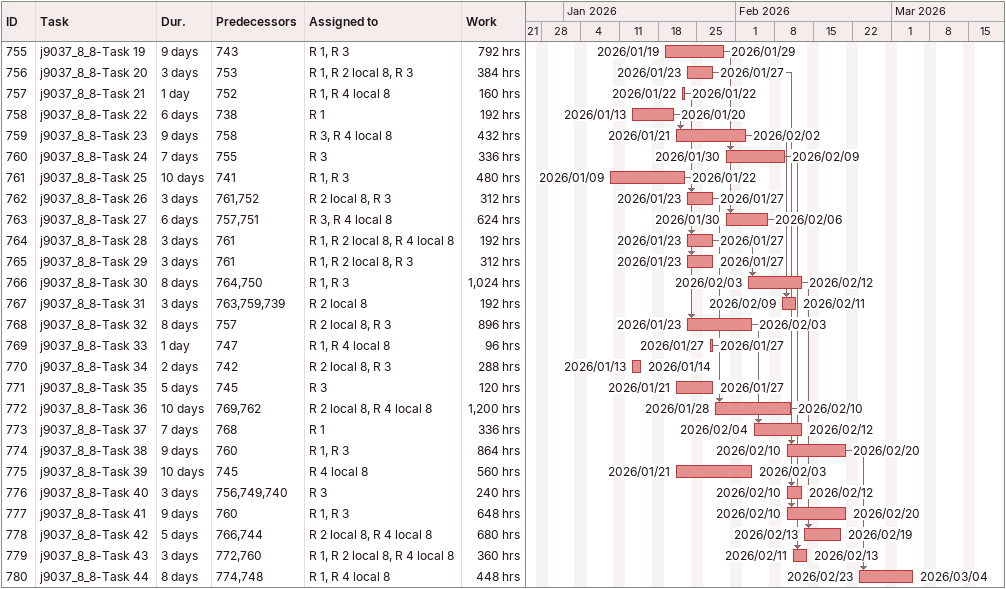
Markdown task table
| ID | Task | Duration | Start | Finish | Predecessors | Resources | Work (h) |
|---|---|---|---|---|---|---|---|
| 755 | j9037_8_8-Task 19 | 9d | 2026-01-19 | 2026-01-29 | 743 | R 1, R 3 | 792 |
| 756 | j9037_8_8-Task 20 | 3d | 2026-01-23 | 2026-01-27 | 753 | R 1, R 2 local 8, R 3 | 384 |
| 757 | j9037_8_8-Task 21 | 1d | 2026-01-22 | 2026-01-22 | 752 | R 1, R 4 local 8 | 160 |
| 758 | j9037_8_8-Task 22 | 6d | 2026-01-13 | 2026-01-20 | 738 | R 1 | 192 |
| 759 | j9037_8_8-Task 23 | 9d | 2026-01-21 | 2026-02-02 | 758 | R 3, R 4 local 8 | 432 |
| 760 | j9037_8_8-Task 24 | 7d | 2026-01-30 | 2026-02-09 | 755 | R 3 | 336 |
| 761 | j9037_8_8-Task 25 | 10d | 2026-01-09 | 2026-01-22 | 741 | R 1, R 3 | 480 |
| 762 | j9037_8_8-Task 26 | 3d | 2026-01-23 | 2026-01-27 | 761, 752 | R 2 local 8, R 3 | 312 |
| 763 | j9037_8_8-Task 27 | 6d | 2026-01-30 | 2026-02-06 | 757, 751 | R 3, R 4 local 8 | 624 |
| 764 | j9037_8_8-Task 28 | 3d | 2026-01-23 | 2026-01-27 | 761 | R 1, R 2 local 8, R 4 local 8 | 192 |
| 765 | j9037_8_8-Task 29 | 3d | 2026-01-23 | 2026-01-27 | 761 | R 1, R 2 local 8, R 3 | 312 |
| 766 | j9037_8_8-Task 30 | 8d | 2026-02-03 | 2026-02-12 | 764, 750 | R 1, R 3 | 1024 |
| 767 | j9037_8_8-Task 31 | 3d | 2026-02-09 | 2026-02-11 | 763, 759, 739 | R 2 local 8 | 192 |
| 768 | j9037_8_8-Task 32 | 8d | 2026-01-23 | 2026-02-03 | 757 | R 2 local 8, R 3 | 896 |
| 769 | j9037_8_8-Task 33 | 1d | 2026-01-27 | 2026-01-27 | 747 | R 1, R 4 local 8 | 96 |
| 770 | j9037_8_8-Task 34 | 2d | 2026-01-13 | 2026-01-14 | 742 | R 2 local 8, R 3 | 288 |
| 771 | j9037_8_8-Task 35 | 5d | 2026-01-21 | 2026-01-27 | 745 | R 3 | 120 |
| 772 | j9037_8_8-Task 36 | 10d | 2026-01-28 | 2026-02-10 | 769, 762 | R 2 local 8, R 4 local 8 | 1200 |
| 773 | j9037_8_8-Task 37 | 7d | 2026-02-04 | 2026-02-12 | 768 | R 1 | 336 |
| 774 | j9037_8_8-Task 38 | 9d | 2026-02-10 | 2026-02-20 | 760 | R 1, R 3 | 864 |
| 775 | j9037_8_8-Task 39 | 10d | 2026-01-21 | 2026-02-03 | 745 | R 4 local 8 | 560 |
| 776 | j9037_8_8-Task 40 | 3d | 2026-02-10 | 2026-02-12 | 756, 749, 740 | R 3 | 240 |
| 777 | j9037_8_8-Task 41 | 9d | 2026-02-10 | 2026-02-20 | 760 | R 1, R 3 | 648 |
| 778 | j9037_8_8-Task 42 | 5d | 2026-02-13 | 2026-02-19 | 766, 744 | R 2 local 8, R 4 local 8 | 680 |
| 779 | j9037_8_8-Task 43 | 3d | 2026-02-11 | 2026-02-13 | 772, 760 | R 1, R 2 local 8, R 4 local 8 | 360 |
| 780 | j9037_8_8-Task 44 | 8d | 2026-02-23 | 2026-03-04 | 774, 748 | R 1, R 4 local 8 | 448 |
